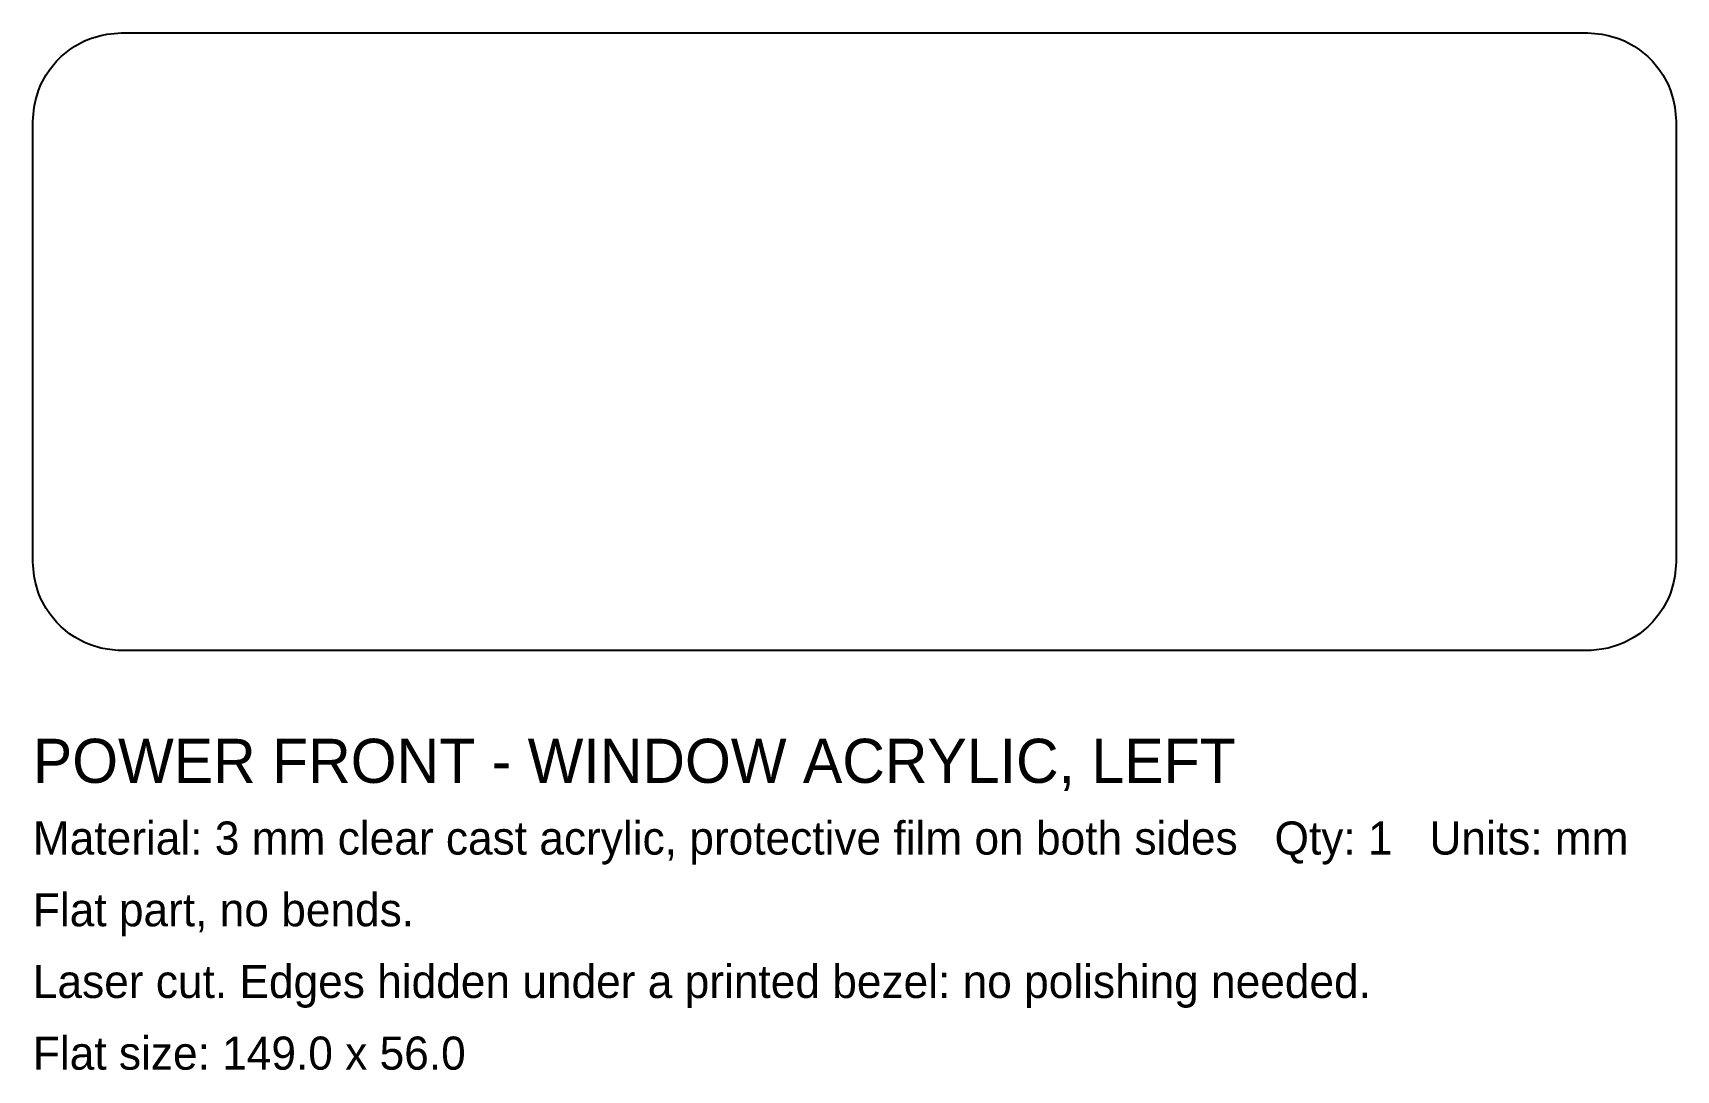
# Model space of a CAD drawing. Header units: millimetres. Extents: x -200 to -50, y 27 to 122.
import ezdxf

# ---------------------------------------------------------------- set-up
doc = ezdxf.new("R2010")
doc.units = ezdxf.units.MM
doc.layers.add('Title', color=7, linetype='CONTINUOUS')
doc.layers.add('Visible', color=7, linetype='CONTINUOUS')

msp = doc.modelspace()

# ---------------------------------------------------------------- linework, layer by layer
at = {"layer": 'Visible'}
for p, q in [((-195.692, 120.3031), (-194.8276, 120.7652)), ((-194.8276, 120.7652), (-194.2843, 120.9902)), ((-194.2843, 120.9902), (-193.3463, 121.2747)), ((-193.3463, 121.2747), (-192.7695, 121.3895)), ((-192.7695, 121.3895), (-191.7941, 121.4856)), ((-191.7941, 121.4856), (-191.5, 121.5)), ((-191.5, 121.5), (-58.5, 121.5)), ((-58.5, 121.5), (-58.2059, 121.4856)), ((-58.2059, 121.4856), (-57.2305, 121.3895)), ((-57.2305, 121.3895), (-56.6537, 121.2747)), ((-56.6537, 121.2747), (-55.7157, 120.9902)), ((-55.7157, 120.9902), (-55.1724, 120.7652)), ((-55.1724, 120.7652), (-54.308, 120.3031)), ((-197.3546, 118.9387), (-196.9387, 119.3546)), ((-196.9387, 119.3546), (-196.181, 119.9764)), ((-196.181, 119.9764), (-195.692, 120.3031)), ((-54.308, 120.3031), (-53.819, 119.9764)), ((-53.819, 119.9764), (-53.0613, 119.3546)), ((-53.0613, 119.3546), (-52.6454, 118.9387)), ((-198.3031, 117.692), (-197.9764, 118.181)), ((-197.9764, 118.181), (-197.3546, 118.9387)), ((-52.6454, 118.9387), (-52.0236, 118.181)), ((-52.0236, 118.181), (-51.6969, 117.692)), ((-199.2747, 115.3463), (-198.9902, 116.2843)), ((-198.9902, 116.2843), (-198.7652, 116.8276)), ((-198.7652, 116.8276), (-198.3031, 117.692)), ((-51.6969, 117.692), (-51.2348, 116.8276)), ((-51.2348, 116.8276), (-51.0098, 116.2843)), ((-51.0098, 116.2843), (-50.7253, 115.3463)), ((-199.4856, 113.7941), (-199.3895, 114.7695)), ((-199.3895, 114.7695), (-199.2747, 115.3463)), ((-50.7253, 115.3463), (-50.6105, 114.7695)), ((-50.6105, 114.7695), (-50.5144, 113.7941)), ((-199.5, 113.5), (-199.4856, 113.7941)), ((-199.5, 73.5), (-199.5, 113.5)), ((-50.5144, 113.7941), (-50.5, 113.5)), ((-50.5, 113.5), (-50.5, 73.5)), ((-199.4856, 73.2059), (-199.5, 73.5)), ((-199.3895, 72.2305), (-199.4856, 73.2059)), ((-50.5144, 73.2059), (-50.6105, 72.2305)), ((-50.5, 73.5), (-50.5144, 73.2059)), ((-199.2747, 71.6537), (-199.3895, 72.2305)), ((-198.9902, 70.7157), (-199.2747, 71.6537)), ((-50.7253, 71.6537), (-51.0098, 70.7157)), ((-50.6105, 72.2305), (-50.7253, 71.6537)), ((-198.7652, 70.1724), (-198.9902, 70.7157)), ((-198.3031, 69.308), (-198.7652, 70.1724)), ((-51.2348, 70.1724), (-51.6969, 69.308)), ((-51.0098, 70.7157), (-51.2348, 70.1724)), ((-197.9764, 68.819), (-198.3031, 69.308)), ((-197.3546, 68.0613), (-197.9764, 68.819)), ((-52.0236, 68.819), (-52.6454, 68.0613)), ((-51.6969, 69.308), (-52.0236, 68.819)), ((-196.9387, 67.6454), (-197.3546, 68.0613)), ((-196.181, 67.0236), (-196.9387, 67.6454)), ((-53.0613, 67.6454), (-53.819, 67.0236)), ((-52.6454, 68.0613), (-53.0613, 67.6454)), ((-195.692, 66.6969), (-196.181, 67.0236)), ((-194.8276, 66.2348), (-195.692, 66.6969)), ((-194.2843, 66.0098), (-194.8276, 66.2348)), ((-193.3463, 65.7253), (-194.2843, 66.0098)), ((-192.7695, 65.6105), (-193.3463, 65.7253)), ((-191.7941, 65.5144), (-192.7695, 65.6105)), ((-57.2305, 65.6105), (-58.2059, 65.5144)), ((-56.6537, 65.7253), (-57.2305, 65.6105)), ((-55.7157, 66.0098), (-56.6537, 65.7253)), ((-55.1724, 66.2348), (-55.7157, 66.0098)), ((-54.308, 66.6969), (-55.1724, 66.2348)), ((-53.819, 67.0236), (-54.308, 66.6969)), ((-191.5, 65.5), (-191.7941, 65.5144)), ((-58.5, 65.5), (-191.5, 65.5)), ((-58.2059, 65.5144), (-58.5, 65.5))]:
    msp.add_line(p, q, dxfattribs=at)

# ---------------------------------------------------------------- texts
at = {"layer": 'Title'}
for s, height, p in [('POWER FRONT - WINDOW ACRYLIC, LEFT', 4, (-199.5, 53.5)), ('Material: 3 mm clear cast acrylic, protective film on both sides   Qty: 1   Units: mm', 3, (-199.5, 47)), ('Flat part, no bends.', 3, (-199.5, 40.5)), ('Laser cut. Edges hidden under a printed bezel: no polishing needed.', 3, (-199.5, 34)), ('Flat size: 149.0 x 56.0', 3, (-199.5, 27.5))]:
    msp.add_text(s, height=height, dxfattribs=at).set_placement(p)

doc.saveas('drawing.dxf')
